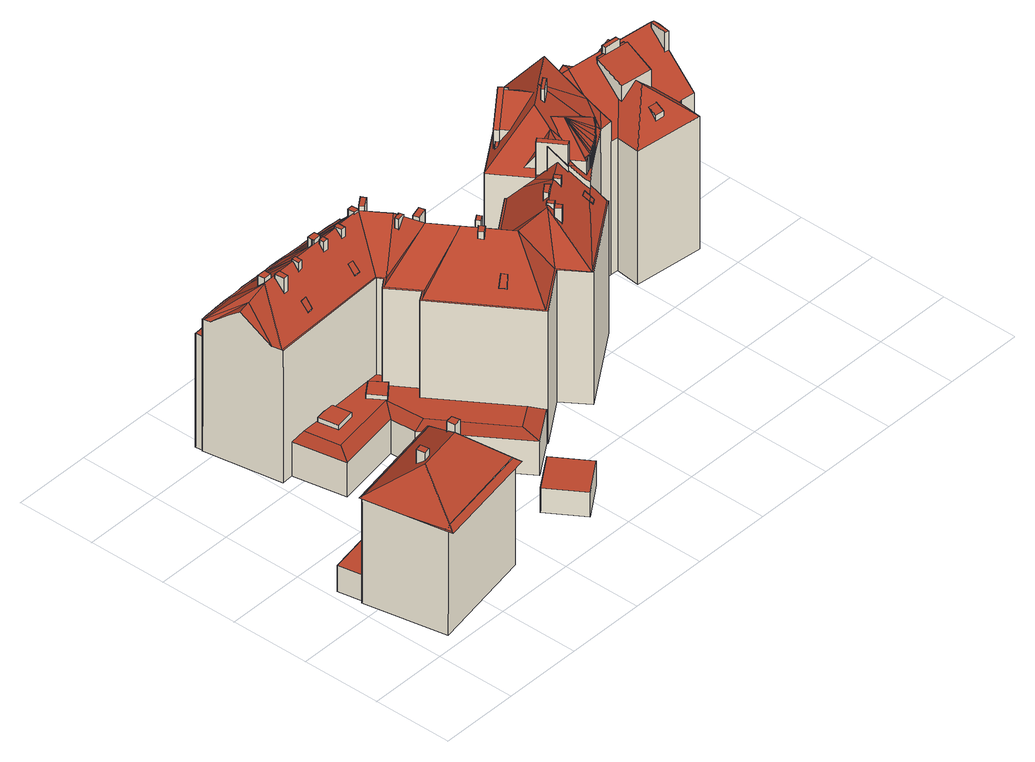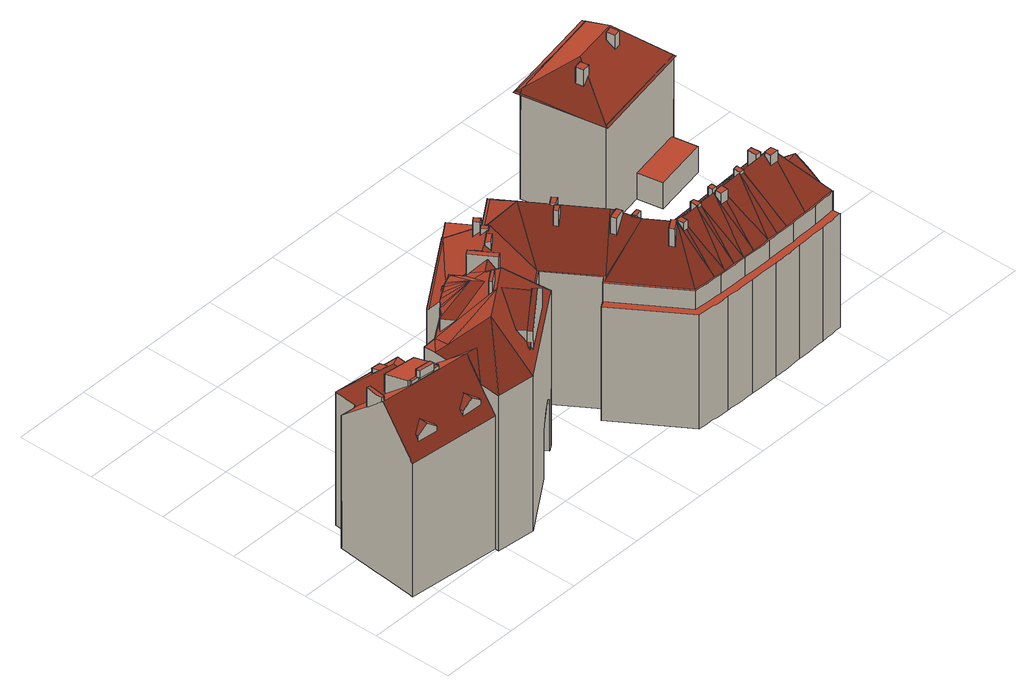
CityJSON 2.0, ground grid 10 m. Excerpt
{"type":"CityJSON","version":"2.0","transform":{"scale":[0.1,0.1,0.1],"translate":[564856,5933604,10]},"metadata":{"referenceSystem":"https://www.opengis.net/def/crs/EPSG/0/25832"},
"CityObjects":{
"building1":{"type":"Building","attributes":{"Grundfläche 2D":"167.492484","Grundhöhe NN":"11.123"},"children":["building1-1","building1-2"],"geometry":[{"type":"Solid","lod":"3","boundaries":[[[[0,1,2,3,4,5]],[[1,0,5,6,7,8]],[[9,10,3,2,1,8,11,12]],[[10,9,12,11,8,7,6]],[[13,14,15,16]],[[17,18,16,15]],[[13,16,18,19]],[[13,19,20,14]],[[17,15,14,20,21,22,2,9,23,24]],[[25,22,21,26]],[[27,7,0,25,26,28]],[[23,27,28,24]],[[17,24,28,26,21,20,19,18]],[[7,6,5,0]],[[5,4,3,2,22,25,0]],[[23,9,10,6,7,27]],[[10,9,2,3]]]],"semantics":{"surfaces":[{"type":"RoofSurface"},{"type":"WallSurface"},{"type":"GroundSurface"}],"values":[[0,0,0,0,0,1,1,1,1,1,1,1,2,0,0,0,0]]}}]},
"building1-1":{"type":"BuildingInstallation","parents":["building1"],"geometry":[{"type":"MultiSurface","lod":"3","boundaries":[[[29,30,31,32]],[[32,31,33,34]],[[32,34,35,29]],[[30,29,35,36]],[[31,30,36,33]]],"semantics":{"surfaces":[{"type":"RoofSurface"},{"type":"WallSurface"}],"values":[0,1,1,1,1]}}]},
"building1-2":{"type":"BuildingInstallation","parents":["building1"],"geometry":[{"type":"MultiSurface","lod":"3","boundaries":[[[37,38,39,40,41,42]],[[43,44,40,39]],[[44,45,41,40]],[[46,37,42,41,45,12]],[[43,39,38,37,46,11]]],"semantics":{"surfaces":[{"type":"RoofSurface"},{"type":"WallSurface"}],"values":[0,1,1,1,1]}}]},
"building2":{"type":"Building","attributes":{"Grundfläche 2D":"28.029457","Grundhöhe NN":"11.147"},"geometry":[{"type":"Solid","lod":"3","boundaries":[[[[47,48,49,50]],[[51,52,50,49]],[[52,53,47,50]],[[53,54,48,47]],[[54,51,49,48]],[[54,53,52,51]]]],"semantics":{"surfaces":[{"type":"RoofSurface"},{"type":"WallSurface"},{"type":"GroundSurface"}],"values":[[0,1,1,1,1,2]]}}]},
"building3":{"type":"Building","attributes":{"Grundfläche 2D":"981.639849","Grundhöhe NN":"10.353"},"children":["building3-1","building3-2","building3-3","building3-4","building3-5","building3-6","building3-7","building3-8","building3-9","building3-10","building3-11","building3-12","building3-13","building3-14","building3-15","building3-16","building3-17","building3-18","building3-19","building3-20","building3-21","building3-22","building3-23","building3-24","building3-25","building3-26","building3-27","building3-28","building3-29","building3-30","building3-31","building3-32","building3-33"],"geometry":[{"type":"MultiSurface","lod":"3","boundaries":[[[55,56,57,58,59,60,61,62]],[[63,64,65,66]],[[64,67,68,65]],[[69,70,71,72,73,74,75]],[[69,76,77,78,79,80,81,82,70]],[[83,82,81]],[[84,82,83]],[[85,82,84]],[[86,70,85]],[[85,70,82]],[[87,70,86]],[[88,89,70,87]],[[90,91,70,89]],[[92,93,94,95,70,91]],[[96,70,95]],[[97,71,96]],[[96,71,70]],[[98,71,97]],[[72,71,98]],[[99,100,101,102,103,104,105,106,107,108,109,110,111,112,113,114,115,116,117,118]],[[119,120,121,122,123,124,117,125,126,127,128,129,130,131]],[[132,133,134,135,136,120,119,131]],[[136,120,136,135]],[[135,137,136]],[[136,137,138,139,124,123,122,121,120]],[[140,141,142,143,144,145,146,147,148,149,150,151,152,153,154,155,156,157,158,159,160,161,162,163,164,165,166,167,168,169,139,138,170,171,172,173,174,175,176,177,178,179,180,181,182,183,184,185,186,187,188,189,190,191,192,193,194,195,196,197,198,199,200,201,202,203,204,205,206]],[[207,144,143,142,141,140,206,205]],[[207,208,209,148,147,146,145,144]],[[149,148,210,209,211,150]],[[148,209,210]],[[212,152,211]],[[211,152,151,150]],[[213,155,214,215,212,216,217]],[[218,214,219]],[[155,154,153,152,212,215,214],[214,218,219]],[[220,157,216]],[[213,217,216,157,156,155]],[[221,222,159,223,220]],[[158,157,220,223,159]],[[224,161,221]],[[222,221,161,160,159]],[[163,225,224,226]],[[162,161,224,225,163]],[[164,163,226,167,166,165]],[[227,228,229,230,100,99]],[[125,117,116,231,127,126]],[[232,233,205]],[[205,233,207]],[[105,207,233,234]],[[235,236,233,232]],[[234,233,236]],[[226,224,221,220,216,212,211,209,208,207,105,104]],[[226,237,168,167]],[[237,226,104,103]],[[237,103,238,239,240,241]],[[241,240,239,238,169,237]],[[169,168,237]],[[230,238,102,101]],[[103,102,238]],[[238,230,229,228,227,139,169]],[[230,101,100]],[[227,118,124]],[[124,139,227]],[[227,99,118]],[[118,117,124]],[[242,243,244,245]],[[243,246,247,244]],[[246,248,249,247]],[[248,250,251,249]],[[250,252,253,251]],[[249,251,253,254,255,256,257,258,259,260,245,244,247]],[[261,262,263,264,265,266,267,268,269]],[[270,271,272,261,269,268,267,273,274,275,276,277,278,279,280,281,282,283,284,285,286,287]],[[275,288,289,290,291,276]],[[292,289,288]],[[282,293,290,289,292,294,283]],[[284,283,294]],[[295,296,297,298,299,300,301,302,133,303,304,305]],[[297,306,307,308,309,298],[310,66,65,68,311]],[[312,313,314,315,296,316,317]],[[318,319,320]],[[314,321,80,79,296,315]],[[318,322,323,324,321,314,325,326,327,319]],[[328,329,330,331,320,319,332,333,334,335]],[[297,296,79,78,77,76,69,75,74,73,336,337,338,339,340,341,342,332,343,344,307,306]],[[342,333,332]],[[345,346,344]],[[344,346,307]],[[307,346,308]],[[347,345,344]],[[308,346,345,273,348,349,266,350]],[[267,348,273]],[[349,348,267]],[[309,308,350]],[[295,351,317,316,296]],[[352,353,354,355,356,357,358,359,360,361,362,363,364,365,366,367,368,369,370,371,372,373,374,375,376,377,378,379,380,381,382,383,384,385,386,387,388,389,390,391,392,393,394,395,396,397,398,399,400,401,402,403,404,405,406,407,408,409,410,411,412,413,414]],[[317,351,295,305,304]],[[303,132,312,317,304]],[[290,293,59,58,291]],[[281,60,59,293,282]],[[280,61,60,281]],[[278,277,57,56]],[[291,58,57,277,276]],[[311,68,67]],[[63,66,310]],[[324,81,80,321]],[[83,81,324,323]],[[84,83,323,322]],[[322,318,320,86,85,84]],[[87,86,320,331]],[[88,87,331,330]],[[89,88,330,329]],[[90,89,329,328]],[[91,90,328,335]],[[335,334,333,342,94,93,92,91]],[[95,94,342,341]],[[96,95,341,340]],[[338,97,96,340,339]],[[97,338,337,98]],[[72,98,337,336]],[[73,72,336]],[[415,416,417,418,419,231,116,115]],[[303,133,132]],[[171,170,420,421]],[[172,171,421,422]],[[172,422,423,381,173]],[[173,381,380,174]],[[377,376,375,179,178,177,176,175,174,380,379,378]],[[372,371,370,184,183,182,181,180,179,375,374,373]],[[367,366,365,189,188,187,186,185,184,370,369,368]],[[362,361,360,194,193,192,191,190,189,365,364,363]],[[357,356,355,199,198,197,196,195,194,360,359,358]],[[352,414,424,203,202,201,200,199,355,354,353]],[[204,203,424,425]],[[426,106,105,234,236,235,232,205,204,425,427]],[[242,245,260,259,258,107,106,426,428]],[[107,258,257,108]],[[108,257,256,109]],[[109,256,255,110]],[[110,255,254,111]],[[429,430,112,111,254,253,252]],[[113,112,430,431]],[[114,113,431,432]],[[115,114,432,415]],[[243,242,428,433]],[[246,243,433,434]],[[248,246,434,435]],[[250,248,435,436]],[[252,250,436,429]],[[437,438,439,440,388,387,386,385,384,383,441,442]],[[443,444,445,446,393,392,391,390,389,388,440,447]],[[448,449,450,451,398,397,396,395,394,393,446,452]],[[453,454,455,456,403,402,401,400,399,398,451,457]],[[458,459,460,461,408,407,406,405,404,403,456,462]],[[463,464,465,412,411,410,409,408,461,466]],[[424,414,413,412,465,467]],[[382,381,423,468]],[[383,382,468,441]],[[349,267,266]],[[275,274,469,470]],[[288,275,470,471]],[[292,288,471,472]],[[294,292,472,473]],[[284,294,473,474]],[[285,284,474,475]],[[476,477,478,479,480,481,264,263,262,261,272,271,270,287,286,285,475,482]],[[265,264,481,483]],[[137,135,301,300,299,298,484,420,170,138]],[[301,135,134,302]],[[134,133,302]],[[313,312,132,131,130]],[[313,130,129,314]],[[326,325,314,129,128,127]],[[127,231,419,485,486,487,488,489,490,491,492,493,494,495,496,497,498,344,343,332,319,327,326]],[[344,498,469,274,347]],[[347,274,273,345]],[[350,266,265,483,499]],[[309,350,499,500]],[[501,502,503,504,505,506,507,508,509,510,511,484,298,309,500]],[[512,513,514,515]],[[512,515,418,417]],[[511,510,514,513]],[[502,501,495,494]],[[427,425,424,467,465,464,463,466,461,460,459,458,462,456,455,454,453,457,451,450,449,448,452,446,445,444,443,447,440,439,438,437,442,441,468,423,422,421,420,484,511,513,512,417,416,415,432,431,430,429,436,435,434,433,428,426]],[[471,470,469,498,497,496,495,501,500,499,483,481,480,479,478,477,476,482,475,474,473,472]],[[418,515,514,510,509,485,419]],[[509,508,486,485]],[[488,487,486,508,507]],[[490,489,488,507,506]],[[491,490,506,505]],[[505,504,492,491]],[[493,492,504,503]],[[503,502,494,493]]],"semantics":{"surfaces":[{"type":"RoofSurface"},{"type":"WallSurface"},{"type":"GroundSurface"},{"type":"OuterCeilingSurface"}],"values":[0,0,0,0,0,0,0,0,0,0,0,0,0,0,0,0,0,0,0,0,0,0,0,0,0,0,0,0,0,0,0,0,0,0,0,0,0,0,0,0,0,0,0,0,0,0,0,0,0,0,0,0,0,0,0,0,0,0,0,0,0,0,0,0,0,0,0,0,0,0,0,0,0,0,0,0,0,0,0,0,0,0,0,0,0,0,0,0,0,0,0,0,0,0,0,0,1,1,1,1,1,1,1,1,1,1,1,1,1,1,1,1,1,1,1,1,1,1,1,1,1,1,1,1,1,1,1,1,1,1,1,1,1,1,1,1,1,1,1,1,1,1,1,1,1,1,1,1,1,1,1,1,1,1,1,1,1,1,1,1,1,1,1,1,1,1,1,1,1,1,1,1,1,1,1,1,1,1,1,1,1,1,1,2,2,3,3,3,3,3,3,3,3]}}]},
"building3-1":{"type":"BuildingInstallation","parents":["building3"],"geometry":[{"type":"MultiSurface","lod":"3","boundaries":[[[516,56,55,517]],[[61,518,519,62]],[[520,521,522,517]],[[280,523,518,61]],[[519,518,523,524]],[[519,524,525,526]],[[521,520,526,525]],[[516,517,522,527]],[[527,278,56,516]]],"semantics":{"surfaces":[{"type":"RoofSurface"},{"type":"WallSurface"}],"values":[0,0,1,1,1,1,1,1,1]}}]},
"building3-2":{"type":"BuildingInstallation","parents":["building3"],"geometry":[{"type":"MultiSurface","lod":"3","boundaries":[[[528,529,530,531,532,533]],[[55,62,529,528]],[[526,531,530,529,62,519]],[[526,520,532,531]],[[520,517,55,528,533,532]]],"semantics":{"surfaces":[{"type":"RoofSurface"},{"type":"WallSurface"}],"values":[0,1,1,1,1]}}]},
"building3-3":{"type":"BuildingInstallation","parents":["building3"],"geometry":[{"type":"MultiSurface","lod":"3","boundaries":[[[534,535,536,537,538,539,540]],[[537,541,542,538]],[[543,544,545,541,537,536,535]],[[541,545,546,547,548,542]],[[64,63,310,549,550,540,539,538,542,548,551,311,67]],[[535,534,540,550,552,553,543]]],"semantics":{"surfaces":[{"type":"RoofSurface"},{"type":"WallSurface"}],"values":[0,0,1,1,1,1]}}]},
"building3-4":{"type":"BuildingInstallation","parents":["building3"],"geometry":[{"type":"MultiSurface","lod":"3","boundaries":[[[554,555,556,557]],[[558,559,555,554]],[[559,560,556,555]],[[557,556,560,561]],[[561,558,554,557]]],"semantics":{"surfaces":[{"type":"RoofSurface"},{"type":"WallSurface"}],"values":[0,1,1,1,1]}}]},
"building3-5":{"type":"BuildingInstallation","parents":["building3"],"geometry":[{"type":"MultiSurface","lod":"3","boundaries":[[[562,563,564,548,547]],[[551,548,564]],[[562,547,546,565]],[[563,562,565]]],"semantics":{"surfaces":[{"type":"RoofSurface"},{"type":"WallSurface"}],"values":[0,1,1,1]}}]},
"building3-6":{"type":"BuildingInstallation","parents":["building3"],"geometry":[{"type":"MultiSurface","lod":"3","boundaries":[[[566,567,568,569,570,571]],[[572,569,568,573,315,316]],[[572,351,305,302,571,570,569]],[[313,567,566,571,302,133,303,132,312]],[[567,313,314,573,568]]],"semantics":{"surfaces":[{"type":"RoofSurface"},{"type":"WallSurface"}],"values":[0,1,1,1,1]}}]},
"building3-7":{"type":"BuildingInstallation","parents":["building3"],"geometry":[{"type":"MultiSurface","lod":"3","boundaries":[[[550,574,575,576,552]],[[574,550,549]],[[576,575,577]],[[576,577,553,552]]],"semantics":{"surfaces":[{"type":"RoofSurface"},{"type":"WallSurface"}],"values":[0,1,1,1]}}]},
"building3-8":{"type":"BuildingInstallation","parents":["building3"],"geometry":[{"type":"MultiSurface","lod":"3","boundaries":[[[578,579,580,581]],[[581,580,582,583]],[[578,581,583,584]],[[579,578,584,585]],[[580,579,585,582]]],"semantics":{"surfaces":[{"type":"RoofSurface"},{"type":"WallSurface"}],"values":[0,1,1,1,1]}}]},
"building3-9":{"type":"BuildingInstallation","parents":["building3"],"geometry":[{"type":"MultiSurface","lod":"3","boundaries":[[[586,587,588,589]],[[589,588,590,591]],[[586,589,591,592]],[[587,586,592,593]],[[588,587,593,590]]],"semantics":{"surfaces":[{"type":"RoofSurface"},{"type":"WallSurface"}],"values":[0,1,1,1,1]}}]},
"building3-10":{"type":"BuildingInstallation","parents":["building3"],"geometry":[{"type":"MultiSurface","lod":"3","boundaries":[[[594,595,596,597]],[[595,594,598,599]],[[599,600,596,595]],[[601,597,596,600]],[[601,598,594,597]]],"semantics":{"surfaces":[{"type":"RoofSurface"},{"type":"WallSurface"}],"values":[0,1,1,1,1]}}]},
"building3-11":{"type":"BuildingInstallation","parents":["building3"],"geometry":[{"type":"MultiSurface","lod":"3","boundaries":[[[602,603,604,605,606,607]],[[223,220,608,603,602,607]],[[604,603,608,609]],[[609,221,222,606,605,604]],[[606,222,223,607]]],"semantics":{"surfaces":[{"type":"RoofSurface"},{"type":"WallSurface"}],"values":[0,1,1,1,1]}}]},
"building3-12":{"type":"BuildingInstallation","parents":["building3"],"geometry":[{"type":"MultiSurface","lod":"3","boundaries":[[[610,611,612,613]],[[614,611,610,615]],[[616,612,611,614,617,126]],[[613,612,616,618]],[[619,615,610,613,618,125]],[[614,615,619,617]]],"semantics":{"surfaces":[{"type":"RoofSurface"},{"type":"WallSurface"}],"values":[0,0,1,1,1,1]}}]},
"building3-13":{"type":"BuildingInstallation","parents":["building3"],"geometry":[{"type":"MultiSurface","lod":"3","boundaries":[[[620,621,622,623]],[[624,625,623,622]],[[625,626,620,623]],[[621,620,626,627]],[[622,621,627,624]]],"semantics":{"surfaces":[{"type":"RoofSurface"},{"type":"WallSurface"}],"values":[0,1,1,1,1]}}]},
"building3-14":{"type":"BuildingInstallation","parents":["building3"],"geometry":[{"type":"MultiSurface","lod":"3","boundaries":[[[628,629,630,631,632,633]],[[634,229,635,631,630,629]],[[635,636,632,631]],[[636,228,637,628,633,632]],[[634,629,628,637]]],"semantics":{"surfaces":[{"type":"RoofSurface"},{"type":"WallSurface"}],"values":[0,1,1,1,1]}}]},
"building3-15":{"type":"BuildingInstallation","parents":["building3"],"geometry":[{"type":"MultiSurface","lod":"3","boundaries":[[[638,639,640,641,642,643,644]],[[645,646,640,639]],[[647,642,641,640,646,226]],[[647,225,648,644,643,642]],[[648,224,645,639,638,644]]],"semantics":{"surfaces":[{"type":"RoofSurface"},{"type":"WallSurface"}],"values":[0,1,1,1,1]}}]},
"building3-16":{"type":"BuildingInstallation","parents":["building3"],"geometry":[{"type":"MultiSurface","lod":"3","boundaries":[[[649,650,651,652,653,654,655,656,657]],[[658,213,650,649]],[[214,659,652,651,650,213]],[[659,219,653,652]],[[219,218,654,653]],[[218,660,655,654]],[[660,215,217,657,656,655]],[[217,658,649,657]]],"semantics":{"surfaces":[{"type":"RoofSurface"},{"type":"WallSurface"}],"values":[0,1,1,1,1,1,1,1]}}]},
"building3-17":{"type":"BuildingInstallation","parents":["building3"],"geometry":[{"type":"MultiSurface","lod":"3","boundaries":[[[661,662,663,664]],[[664,663,665,666]],[[662,661,667,668]],[[663,662,668,665]],[[661,664,666,667]]],"semantics":{"surfaces":[{"type":"RoofSurface"},{"type":"WallSurface"}],"values":[0,1,1,1,1]}}]},
"building3-18":{"type":"BuildingInstallation","parents":["building3"],"geometry":[{"type":"MultiSurface","lod":"3","boundaries":[[[669,670,671,672,673,674]],[[675,672,671,670,676,123]],[[675,677,673,672]],[[677,122,678,669,674,673]],[[670,669,678,676]]],"semantics":{"surfaces":[{"type":"RoofSurface"},{"type":"WallSurface"}],"values":[0,1,1,1,1]}}]},
"building3-19":{"type":"BuildingInstallation","parents":["building3"],"geometry":[{"type":"MultiSurface","lod":"3","boundaries":[[[679,680,681,682]],[[682,683,210,679]],[[210,209,684,680,679]],[[684,685,681,680]],[[681,685,211,683,682]]],"semantics":{"surfaces":[{"type":"RoofSurface"},{"type":"WallSurface"}],"values":[0,1,1,1,1]}}]},
"building3-20":{"type":"BuildingInstallation","parents":["building3"],"geometry":[{"type":"MultiSurface","lod":"3","boundaries":[[[686,687,688,689]],[[689,688,690,691]],[[686,689,691,692]],[[687,686,692,693]],[[688,687,693,690]]],"semantics":{"surfaces":[{"type":"RoofSurface"},{"type":"WallSurface"}],"values":[0,1,1,1,1]}}]},
"building3-21":{"type":"BuildingInstallation","parents":["building3"],"geometry":[{"type":"MultiSurface","lod":"3","boundaries":[[[694,695,696,697,698,699]],[[700,697,696,695,701,702]],[[698,697,700,703]],[[704,694,699,698,703,705]],[[695,694,704,701]]],"semantics":{"surfaces":[{"type":"RoofSurface"},{"type":"WallSurface"}],"values":[0,1,1,1,1]}}]},
"building3-22":{"type":"BuildingInstallation","parents":["building3"],"geometry":[{"type":"MultiSurface","lod":"3","boundaries":[[[706,707,708,709,710]],[[711,712,708,707]],[[712,713,714,710,709,708]],[[706,710,714,715]],[[715,711,707,706]]],"semantics":{"surfaces":[{"type":"RoofSurface"},{"type":"WallSurface"}],"values":[0,1,1,1,1]}}]},
"building3-23":{"type":"BuildingInstallation","parents":["building3"],"geometry":[{"type":"MultiSurface","lod":"3","boundaries":[[[716,717,718,719]],[[719,718,720,721]],[[716,719,721,722]],[[717,716,722,723]],[[718,717,723,720]]],"semantics":{"surfaces":[{"type":"RoofSurface"},{"type":"WallSurface"}],"values":[0,1,1,1,1]}}]},
"building3-24":{"type":"BuildingInstallation","parents":["building3"],"geometry":[{"type":"MultiSurface","lod":"3","boundaries":[[[724,725,726,727,728,729,730]],[[731,120,732,728,727,726]],[[732,733,729,728]],[[734,724,730,729,733,119]],[[724,734,136,725]],[[726,725,136,731]]],"semantics":{"surfaces":[{"type":"RoofSurface"},{"type":"WallSurface"}],"values":[0,1,1,1,1,1]}}]},
"building3-25":{"type":"BuildingInstallation","parents":["building3"],"geometry":[{"type":"MultiSurface","lod":"3","boundaries":[[[735,736,737,738,739,740]],[[741,241,742,738,737,736]],[[739,738,742,743]],[[743,240,744,735,740,739]],[[736,735,744,741]]],"semantics":{"surfaces":[{"type":"RoofSurface"},{"type":"WallSurface"}],"values":[0,1,1,1,1]}}]},
"building3-26":{"type":"BuildingInstallation","parents":["building3"],"geometry":[{"type":"MultiSurface","lod":"3","boundaries":[[[745,746,747,748]],[[748,747,749,750]],[[745,748,750,751]],[[746,745,751,752]],[[747,746,752,749]]],"semantics":{"surfaces":[{"type":"RoofSurface"},{"type":"WallSurface"}],"values":[0,1,1,1,1]}}]},
"building3-27":{"type":"BuildingInstallation","parents":["building3"],"geometry":[{"type":"MultiSurface","lod":"3","boundaries":[[[753,754,755,756]],[[756,755,757,758]],[[753,756,758,759]],[[754,753,759,760]],[[755,754,760,757]]],"semantics":{"surfaces":[{"type":"RoofSurface"},{"type":"WallSurface"}],"values":[0,1,1,1,1]}}]},
"building3-28":{"type":"BuildingInstallation","parents":["building3"],"geometry":[{"type":"MultiSurface","lod":"3","boundaries":[[[761,762,763,764]],[[762,761,765,766]],[[763,762,766,767]],[[768,764,763,767]],[[761,764,768,765]]],"semantics":{"surfaces":[{"type":"RoofSurface"},{"type":"WallSurface"}],"values":[0,1,1,1,1]}}]},
"building3-29":{"type":"BuildingInstallation","parents":["building3"],"geometry":[{"type":"MultiSurface","lod":"3","boundaries":[[[769,770,771,772,773]],[[260,774,773,772]],[[260,772,771,259]],[[769,773,774,775]],[[775,776,770,769]],[[776,259,771,770]]],"semantics":{"surfaces":[{"type":"RoofSurface"},{"type":"WallSurface"}],"values":[0,1,1,1,1,1]}}]},
"building3-30":{"type":"BuildingInstallation","parents":["building3"],"geometry":[{"type":"MultiSurface","lod":"3","boundaries":[[[777,778,779,780]],[[778,781,782,779]],[[781,778,777,783,784]],[[784,782,781]],[[777,780,783]]],"semantics":{"surfaces":[{"type":"RoofSurface"},{"type":"WallSurface"}],"values":[0,0,1,1,1]}}]},
"building3-31":{"type":"BuildingInstallation","parents":["building3"],"geometry":[{"type":"MultiSurface","lod":"3","boundaries":[[[785,786,787,788]],[[789,787,786,790]],[[785,791,792,790,786]],[[789,790,792]],[[791,785,788]]],"semantics":{"surfaces":[{"type":"RoofSurface"},{"type":"WallSurface"}],"values":[0,0,1,1,1]}}]},
"building3-32":{"type":"BuildingInstallation","parents":["building3"],"geometry":[{"type":"MultiSurface","lod":"3","boundaries":[[[793,794,795,796]],[[795,797,796]],[[793,796,797,798]],[[793,798,794]]],"semantics":{"surfaces":[{"type":"RoofSurface"},{"type":"WallSurface"}],"values":[0,1,1,1]}}]},
"building3-33":{"type":"BuildingInstallation","parents":["building3"],"geometry":[{"type":"MultiSurface","lod":"3","boundaries":[[[799,800,801,802,803,804,805,806,807,808,809]],[[286,287,270,271,272,800,799,809,808]],[[801,800,272,810,811]],[[811,802,801]],[[803,802,811,812]],[[813,814,815,816,807,806,805,804,803,812]],[[816,286,808,807]]],"semantics":{"surfaces":[{"type":"RoofSurface"},{"type":"WallSurface"}],"values":[0,1,1,1,1,1,1]}}]}
},
"vertices":[
[30,12,159],[53,67,197],[7,115,155],[5,117,153],[25,11,153],[26,4,153],[164,29,153],[157,36,159],[113,78,197],[142,140,155],[143,143,153],[120,93,187],[121,96,185],[4,147,46],[10,115,46],[80,128,46],[74,160,46],[80,128,11],[74,160,11],[4,147,11],[10,115,11],[7,115,11],[7,115,154],[142,140,154],[142,140,11],[26,11,154],[26,11,11],[161,36,154],[161,36,11],
[61,74,203],[70,76,203],[68,87,203],[59,85,203],[68,87,184],[59,85,184],[61,74,193],[70,76,193],
[119,95,199],[120,93,199],[121,85,199],[131,87,199],[129,97,199],[121,96,199],[121,85,187],[131,87,177],[129,97,177],[119,95,185],
[273,30,44],[317,60,44],[288,104,44],[244,74,44],[288,104,11],[244,74,11],[273,30,11],[317,60,11],
[648,340,242],[639,341,242],[637,342,242],[633,304,228],[674,299,228],[679,337,242],[677,337,242],[668,338,242],[535,377,244],[507,358,271],[524,331,271],[542,367,244],[479,339,244],[485,330,244],[517,301,259],[526,289,259],[568,286,235],[571,286,233],[562,300,233],[561,300,233],[531,301,251],[512,287,251],[511,286,249],[511,285,249],[509,279,246],[500,259,233],[510,244,233],[511,248,235],[515,247,233],[519,249,233],[522,250,233],[524,251,233],[529,254,233],[533,257,233],[538,259,233],[542,262,233],[547,265,233],[550,268,233],[551,268,233],[551,269,233],[555,272,233],[559,275,233],[563,279,233],[567,282,233],[342,153,183],[269,262,183],[282,271,183],[258,306,183],[271,314,183],[265,324,183],[108,317,183],[108,315,183],[264,322,183],[268,315,183],[255,306,183],[279,271,183],[266,263,183],[342,150,183],[400,189,183],[422,157,183],[522,224,183],[521,226,183],[422,159,183],[400,192,183],[467,252,236],[462,248,236],[450,241,236],[431,228,236],[426,225,236],[422,222,236],[493,225,199],[499,230,200],[507,237,202],[504,241,206],[494,256,224],[492,254,224],[486,264,236],[480,273,225],[475,280,216],[473,283,213],[471,282,213],[462,249,235],[464,293,200],[454,307,183],[397,268,183],[107,413,183],[115,414,183],[122,414,183],[130,415,183],[137,415,183],[145,415,183],[153,415,183],[160,416,183],[168,416,183],[175,416,183],[183,416,183],[191,416,183],[198,416,183],[206,417,183],[213,417,183],[221,417,183],[228,417,183],[236,416,183],[244,416,183],[251,416,183],[259,416,183],[266,416,183],[274,416,183],[282,415,183],[289,415,183],[297,415,183],[304,414,183],[311,414,183],[364,334,183],[356,329,183],[453,309,183],[397,271,183],[359,328,183],[367,334,183],[312,416,183],[304,416,183],[297,417,183],[289,417,183],[282,417,183],[274,418,183],[266,418,183],[259,418,183],[251,418,183],[244,418,183],[236,418,183],[229,418,183],[221,419,183],[213,419,183],[206,419,183],[198,418,183],[191,418,183],[183,418,183],[175,418,183],[168,418,183],[160,418,183],[153,417,183],[145,417,183],[137,417,183],[130,417,183],[122,416,183],[115,416,183],[107,415,183],[99,415,183],[93,414,183],[92,414,183],[92,412,183],[100,413,183],[131,361,236],[153,362,236],[178,363,236],[178,365,234],[184,364,236],[215,365,236],[225,375,225],[217,375,225],[216,366,234],[226,365,236],[225,367,234],[215,369,231],[215,370,231],[249,366,236],[255,367,236],[255,368,234],[249,368,234],[280,368,236],[281,376,226],[287,368,236],[373,219,236],[354,248,236],[350,254,236],[339,270,236],[512,241,202],[94,404,183],[117,371,213],[106,329,183],[97,382,202],[99,367,213],[308,337,236],[318,301,236],[316,309,236],[311,326,236],[310,331,236],[123,316,50],[135,249,50],[151,272,52],[143,317,52],[220,263,50],[239,286,52],[222,230,50],[242,237,52],[296,121,50],[301,149,52],[341,151,50],[330,168,52],[266,263,52],[279,271,52],[255,306,52],[268,315,52],[264,322,52],[190,319,52],[175,318,52],[722,340,242],[726,381,189],[726,383,186],[726,385,184],[609,397,184],[607,375,214],[604,353,242],[677,345,242],[717,341,242],[721,330,233],[721,332,235],[721,337,239],[601,321,214],[597,287,184],[606,286,184],[634,310,207],[637,342,235],[639,341,235],[669,338,235],[677,337,235],[679,337,235],[675,302,204],[694,277,184],[697,277,184],[715,275,184],[719,314,219],[719,316,220],[603,255,184],[652,293,225],[653,302,225],[633,304,207],[690,245,184],[674,299,204],[693,274,184],[469,296,222],[503,289,257],[504,313,276],[441,327,214],[453,309,214],[454,307,214],[471,282,214],[473,283,216],[480,273,216],[483,275,222],[476,285,222],[518,322,276],[533,333,276],[572,359,276],[560,407,214],[535,377,228],[479,339,228],[480,273,257],[492,254,232],[494,256,232],[496,261,236],[485,277,257],[483,275,257],[522,250,213],[525,250,211],[524,251,213],[503,254,226],[519,249,213],[515,247,214],[510,244,215],[504,241,215],[507,237,211],[521,247,211],[542,262,212],[538,259,212],[533,257,212],[529,254,212],[552,268,211],[551,268,212],[550,268,212],[547,265,212],[571,286,215],[567,282,214],[564,279,213],[563,279,213],[559,275,213],[555,272,212],[551,269,212],[569,279,211],[579,286,211],[599,304,214],[593,317,228],[597,287,211],[589,354,242],[606,374,214],[609,402,214],[476,285,240],[99,415,158],[107,415,158],[115,416,158],[122,416,158],[130,417,158],[137,417,158],[145,417,158],[153,417,158],[160,418,158],[168,418,158],[175,418,158],[183,418,158],[191,418,158],[198,418,158],[206,419,158],[213,419,158],[221,419,158],[229,418,158],[236,418,158],[244,418,158],[251,418,158],[259,418,158],[266,418,158],[274,418,158],[282,417,158],[289,417,158],[297,417,158],[304,416,158],[312,416,158],[367,334,158],[375,339,158],[317,425,158],[305,426,158],[297,426,158],[290,427,158],[282,427,158],[274,427,158],[267,427,158],[259,428,158],[251,428,158],[244,428,158],[236,428,158],[229,428,158],[221,428,158],[213,428,158],[206,428,158],[198,428,158],[190,428,158],[183,428,158],[175,428,158],[167,427,158],[160,427,158],[152,427,158],[145,427,158],[137,426,158],[129,426,158],[122,426,158],[114,425,158],[106,425,158],[99,424,158],[92,424,158],[92,423,158],[93,414,158],[522,224,4],[521,226,4],[517,232,4],[517,232,76],[512,241,75],[453,309,4],[397,271,4],[359,328,4],[367,334,4],[93,414,4],[92,414,4],[108,315,4],[92,412,4],[123,316,4],[341,151,4],[342,150,4],[400,189,4],[422,157,4],[135,249,4],[220,263,4],[222,230,4],[296,121,4],[297,426,4],[290,427,4],[282,427,4],[274,427,4],[317,425,4],[305,426,4],[259,428,4],[251,428,4],[244,428,4],[236,428,4],[267,427,4],[221,428,4],[213,428,4],[206,428,4],[198,428,4],[229,428,4],[183,428,4],[175,428,4],[167,427,4],[160,427,4],[190,428,4],[145,427,4],[137,426,4],[129,426,4],[122,426,4],[152,427,4],[106,425,4],[99,424,4],[92,424,4],[114,425,4],[92,423,4],[375,339,4],[597,287,4],[606,286,4],[603,255,4],[690,245,4],[693,274,4],[697,277,4],[715,275,4],[719,316,4],[721,330,4],[721,337,4],[726,381,4],[726,383,4],[726,385,4],[719,314,4],[609,397,4],[441,327,4],[512,241,76],[516,244,82],[521,247,86],[522,248,87],[525,250,87],[529,252,88],[536,257,87],[542,261,82],[546,264,76],[548,265,68],[548,265,4],[552,268,4],[569,279,4],[579,286,4],[609,402,4],[560,407,4],[488,358,4],[488,358,68],[486,357,76],[481,354,82],[475,350,87],[468,345,88],[462,341,87],[456,337,82],[451,334,76],[449,332,68],[449,332,4],[515,231,4],[510,239,4],[510,239,68],[515,231,68],
[639,344,242],[648,343,242],[677,340,242],[668,341,242],[648,345,242],[648,345,240],[648,343,238],[677,340,238],[668,341,238],[668,343,240],[668,343,242],[639,344,238],
[648,340,252],[668,338,252],[668,341,252],[668,343,252],[648,345,252],[648,343,252],
[534,381,245],[533,383,245],[532,382,246],[503,363,274],[507,358,274],[535,377,246],[537,378,245],[473,343,245],[477,338,245],[533,383,220],[532,382,220],[473,343,220],[474,341,223],[474,341,230],[477,338,230],[537,378,228],[537,378,230],[477,338,228],[534,381,230],[534,381,223],
[536,329,285],[520,318,285],[523,315,285],[538,325,285],[536,329,271],[520,318,271],[523,315,267],[538,325,267],
[470,338,227],[472,335,227],[474,336,228],[470,338,223],
[480,273,261],[492,254,261],[498,258,261],[479,287,261],[476,285,261],[473,283,261],[479,287,240],[498,258,232],
[539,379,228],[540,381,227],[539,384,227],[539,384,223],
[330,197,196],[339,204,206],[335,210,206],[325,204,196],[335,210,205],[325,204,195],[330,197,195],[339,204,205],
[170,329,195],[170,338,206],[162,337,206],[163,328,195],[162,337,205],[163,328,194],[170,329,194],[170,338,205],
[133,363,240],[143,363,240],[143,372,240],[132,372,240],[133,363,235],[143,363,235],[143,372,226],[132,372,226],
[249,366,238],[250,358,238],[255,358,238],[255,367,238],[255,368,238],[249,368,238],[250,358,225],[255,358,225],
[493,225,200],[499,230,201],[496,235,207],[489,231,207],[501,226,197],[495,222,197],[496,235,206],[501,226,196],[489,231,206],[495,222,196],
[428,206,240],[433,210,240],[429,217,240],[423,213,240],[429,217,227],[423,213,227],[428,206,219],[433,210,219],
[354,249,238],[350,255,238],[350,254,238],[342,249,238],[346,243,238],[354,248,238],[350,255,235],[342,249,228],[346,243,228],[354,249,235],
[280,368,238],[280,367,238],[287,367,238],[287,368,238],[286,376,238],[281,376,238],[280,376,238],[280,367,235],[287,367,235],[286,376,226],[280,376,226],
[226,367,240],[225,375,240],[217,375,240],[215,375,240],[215,370,240],[215,369,240],[215,366,240],[216,366,240],[225,367,240],[226,367,234],[215,375,225],[215,366,234],
[241,332,195],[249,332,195],[248,341,206],[241,341,206],[248,341,205],[241,341,205],[241,332,194],[249,332,194],
[430,229,238],[425,226,238],[426,225,238],[430,219,238],[435,222,238],[431,228,238],[430,219,228],[425,226,235],[435,222,228],[430,229,235],
[178,365,238],[178,355,238],[184,356,238],[184,365,238],[184,365,234],[178,355,226],[184,356,226],
[153,348,240],[153,360,240],[146,360,240],[147,348,240],[146,360,234],[147,348,219],[153,348,219],[153,360,234],
[450,242,240],[446,247,240],[443,245,240],[435,239,240],[438,234,240],[449,241,240],[435,239,228],[446,247,228],[443,245,228],[438,234,235],[450,242,235],[449,241,235],
[363,261,240],[360,266,240],[352,261,240],[355,258,240],[356,256,240],[360,266,219],[352,261,229],[355,258,229],[356,256,229],[363,261,219],
[293,364,240],[305,372,240],[302,378,240],[289,369,240],[302,378,216],[289,369,233],[293,364,233],[305,372,216],
[466,252,238],[462,249,238],[461,249,238],[462,248,238],[466,241,238],[471,245,238],[467,252,238],[461,249,235],[466,241,227],[471,245,227],[466,252,235],
[312,326,238],[310,332,238],[310,331,238],[301,329,238],[302,324,238],[311,326,238],[310,332,235],[301,329,224],[302,324,224],[312,326,235],
[220,357,240],[226,357,240],[226,364,240],[220,363,240],[226,364,234],[220,363,234],[220,357,226],[226,357,226],
[315,316,240],[317,309,240],[331,313,240],[329,320,240],[331,313,217],[329,320,217],[315,316,234],[317,309,234],
[227,304,58],[240,285,58],[258,299,58],[245,317,58],[227,304,52],[240,285,52],[258,299,52],[245,317,52],
[169,291,58],[194,295,58],[190,319,58],[175,318,58],[164,316,58],[164,316,52],[169,291,52],[194,295,52],
[644,383,205],[631,384,215],[630,371,215],[644,377,205],[618,385,205],[617,380,205],[644,383,198],[618,385,198],
[707,376,205],[694,377,215],[693,364,215],[706,370,205],[680,373,205],[681,379,205],[707,376,198],[681,379,198],
[653,263,204],[655,276,209],[644,278,209],[642,264,204],[642,264,196],[653,263,196],
[721,330,245],[721,337,245],[719,337,245],[718,337,245],[717,337,245],[715,322,245],[715,319,245],[715,317,245],[714,315,245],[719,314,245],[719,316,245],[719,337,239],[718,337,239],[717,337,239],[715,322,226],[715,319,223],[715,317,221],[714,315,219]
]}
